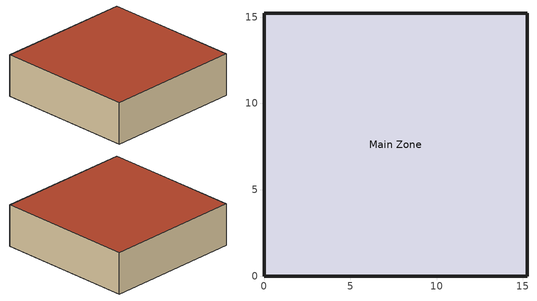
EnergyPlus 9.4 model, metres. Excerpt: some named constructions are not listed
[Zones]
Main Zone
 floor adiabatic (FLOOR): 15.24,0 0,0 0,15.24 15.24,15.24 z0
 wall outside (R13WALL): 0,0 15.24,0 15.24,15.24 0,15.24 0,0 z0:4.57
 roof outside (ROOF31): 0,15.24 0,0 15.24,0 15.24,15.24 z4.57
[Table:IndependentVariable]
Mode0_Ma; Mode0_OAF; Mode1_OAF; Mode2_OAF; Mode3_OAF; Mode4_OAF; Mode5_OAF: Linear, Cubic, 1, 0, Dimensionless, -100, 0, 100
Mode0_Toa; Mode0_Tra; Mode1_Tra; Mode2_Tra; Mode3_Tra; Mode4_Tra; Mode5_Tra: Linear, Cubic, 100, -20, Dimensionless, -100, 0, 100
Mode0_Woa; Mode0_Wra; Mode1_Wra; Mode2_Wra; Mode3_Wra; Mode4_Wra; Mode5_Wra: Linear, Cubic, 0.03, 0, Dimensionless, -100, 0, 100
Mode1_Ma: Linear, Cubic, 1, 0, Dimensionless, 2.158, 2.534, 2.91
Mode1_Toa: Linear, Cubic, 100, -20, Dimensionless, 18.33, 25.275, 32.22
Mode1_Woa: Linear, Cubic, 0.03, 0, Dimensionless, 0.0052, 0.00597, 0.00885, 0.00919, 0.0125
Mode2_Ma: Linear, Cubic, 1, 0, Dimensionless, 2.2415, 2.47525, 2.709
Mode2_Toa: Linear, Cubic, 100, -20, Dimensionless, 23.333, 26.9445, 30.556
Mode2_Woa: Linear, Cubic, 0.03, 0, Dimensionless, 0.00787, 0.00818, 0.00893, 0.00922, 0.01057
Mode3_Ma: Linear, Cubic, 1, 0, Dimensionless, 2.1457, 2.41788, 2.69005
Mode3_Toa: Linear, Cubic, 100, -20, Dimensionless, 26.1, 30.5, 34.9
Mode3_Woa: Linear, Cubic, 0.03, 0, Dimensionless, 0.00619, 0.00921, 0.01038, 0.01222
Mode4_Ma: Linear, Cubic, 1, 0, Dimensionless, 2.124, 2.5059, 2.8878
Mode4_Toa: Linear, Cubic, 100, -20, Dimensionless, 14.088, 18.879, 23.67
Mode4_Woa: Linear, Cubic, 0.03, 0, Dimensionless, 0.00482, 0.00516, 0.00857, 0.00901, 0.01229, 0.01232
Mode5_Ma: Linear, Cubic, 1, 0, Dimensionless, 2.19992, 2.60876, 3.0176
Mode5_Toa: Linear, Cubic, 100, -20, Dimensionless, 12.1111, 17.33055, 22.55
Mode5_Woa: Linear, Cubic, 0.03, 0, Dimensionless, 0.00757, 0.00835, 0.00851, 0.00978, 0.01176, 0.012
[Table:IndependentVariableList]
Mode0_IndependentVariableList: Mode0_Toa, Mode0_Woa, Mode0_Tra, Mode0_Wra, Mode0_Ma, Mode0_OAF
Mode1_IndependentVariableList: Mode1_Toa, Mode1_Woa, Mode1_Tra, Mode1_Wra, Mode1_Ma, Mode1_OAF
Mode2_IndependentVariableList: Mode2_Toa, Mode2_Woa, Mode2_Tra, Mode2_Wra, Mode2_Ma, Mode2_OAF
Mode3_IndependentVariableList: Mode3_Toa, Mode3_Woa, Mode3_Tra, Mode3_Wra, Mode3_Ma, Mode3_OAF
Mode4_IndependentVariableList: Mode4_Toa, Mode4_Woa, Mode4_Tra, Mode4_Wra, Mode4_Ma, Mode4_OAF
Mode5_IndependentVariableList: Mode5_Toa, Mode5_Woa, Mode5_Tra, Mode5_Wra, Mode5_Ma, Mode5_OAF
[Table:Lookup]
Mode1_Power_lookup: Mode1_IndependentVariableList, 9999, -9999, 3.0176, DivisorOnly, Dimensionless, 4690.2, 4690.2, 4690.2, 4664.95, 4664.95, 4664.95, 4639.7, 4639.7, 4639.7, 4690.2, 4690.2, 4690.2, 4664.95, 4664.95, 4664.95, 4639.7, 4639.7, 4639.7, 4690.2, 4690.2, 4690.2, 4664.95, 4664.95, 4664.95, 4639.7, 4639.7, 4639.7, 4690.2, 4690.2, 4690.2, 4664.95, 4664.95, 4664.95, 4639.7, 4639.7, 4639.7, 4690.2, 4690.2, 4690.2, 4664.95, 4664.95, 4664.95, 4639.7, 4639.7, 4639.7, 4690.2, 4690.2, 4690.2, 4664.95, 4664.95, 4664.95, 4639.7, 4639.7, 4639.7, 4690.2, 4690.2, 4690.2, 4664.95, 4664.95, 4664.95, 4639.7, 4639.7, 4639.7, 4690.2, 4690.2, 4690.2, 4664.95, 4664.95, 4664.95, 4639.7, 4639.7, 4639.7, 4690.2, 4690.2, 4690.2, 4664.95, 4664.95, 4664.95, 4639.7, 4639.7, 4639.7, 4692.86, 4692.86, 4692.86, 4667.61, 4667.61, 4667.61, 4642.36, 4642.36, 4642.36, 4692.86, 4692.86, 4692.86, 4667.61, 4667.61, 4667.61, 4642.36, 4642.36, 4642.36, 4692.86, 4692.86, 4692.86, 4667.61, 4667.61, 4667.61, 4642.36, 4642.36, 4642.36, 4692.86, 4692.86, 4692.86, 4667.61, 4667.61, 4667.61, 4642.36, 4642.36, 4642.36, 4692.86, 4692.86, 4692.86, 4667.61, 4667.61, 4667.61, 4642.36, 4642.36, 4642.36, 4692.86, 4692.86, 4692.86, 4667.61, 4667.61, 4667.61, 4642.36, 4642.36, 4642.36, 4692.86, 4692.86, 4692.86, 4667.61, 4667.61, 4667.61, 4642.36, 4642.36, 4642.36, 4692.86, 4692.86, 4692.86, 4667.61, 4667.61, 4667.61, 4642.36, 4642.36, 4642.36, 4692.86, 4692.86, 4692.86, 4667.61, 4667.61, 4667.61, 4642.36, 4642.36, 4642.36, 4702.79, 4702.79, 4702.79, 4677.53, 4677.53, 4677.53, 4652.28, 4652.28, 4652.28, 4702.79, 4702.79, 4702.79, 4677.53, 4677.53, 4677.53, 4652.28, 4652.28, 4652.28, 4702.79, 4702.79, 4702.79, 4677.53, 4677.53, 4677.53, 4652.28, 4652.28, 4652.28, 4702.79, 4702.79, 4702.79, 4677.53, 4677.53, 4677.53, 4652.28, 4652.28, 4652.28, 4702.79, 4702.79, 4702.79, 4677.53, 4677.53, 4677.53, 4652.28, 4652.28, 4652.28, 4702.79, 4702.79, 4702.79, 4677.53, 4677.53, 4677.53, 4652.28, 4652.28, 4652.28, 4702.79, 4702.79, 4702.79, 4677.53, 4677.53, 4677.53, 4652.28, 4652.28, 4652.28, 4702.79, 4702.79, 4702.79, 4677.53, 4677.53, 4677.53, 4652.28, 4652.28, 4652.28, 4702.79, 4702.79, 4702.79, 4677.53, 4677.53, 4677.53, 4652.28, 4652.28, 4652.28, 4703.96, 4703.96, 4703.96, 4678.7, 4678.7, 4678.7, 4653.46, 4653.46, 4653.46, 4703.96, 4703.96, 4703.96, 4678.7, 4678.7, 4678.7, 4653.46, 4653.46, 4653.46, 4703.96, 4703.96, 4703.96, 4678.7, 4678.7, 4678.7, 4653.46, 4653.46, 4653.46, 4703.96, 4703.96, 4703.96, 4678.7, 4678.7, 4678.7, 4653.46, 4653.46, 4653.46, 4703.96, 4703.96, 4703.96, 4678.7, 4678.7, 4678.7, 4653.46, 4653.46, 4653.46, 4703.96, 4703.96, 4703.96, 4678.7, 4678.7, 4678.7, 4653.46, 4653.46, 4653.46, 4703.96, 4703.96, 4703.96, 4678.7, 4678.7, 4678.7, 4653.46, 4653.46, 4653.46, 4703.96, 4703.96, 4703.96, 4678.7, 4678.7, 4678.7, 4653.46, 4653.46, 4653.46, 4703.96, 4703.96, 4703.96, 4678.7, 4678.7, 4678.7, 4653.46, 4653.46, 4653.46, 4715.37, 4715.37, 4715.37, 4690.12, 4690.12, 4690.12, 4664.87, 4664.87, 4664.87, 4715.37, 4715.37, 4715.37, 4690.12, 4690.12, 4690.12, 4664.87, 4664.87, 4664.87, 4715.37, 4715.37, 4715.37, 4690.12, 4690.12, 4690.12, 4664.87, 4664.87, 4664.87, 4715.37, 4715.37, 4715.37, 4690.12, 4690.12, 4690.12, 4664.87, 4664.87, 4664.87, 4715.37, 4715.37, 4715.37, 4690.12, 4690.12, 4690.12, 4664.87, 4664.87, 4664.87, 4715.37, 4715.37, 4715.37, 4690.12, 4690.12, 4690.12, 4664.87, 4664.87, 4664.87, 4715.37, 4715.37, 4715.37, 4690.12, 4690.12, 4690.12, 4664.87, 4664.87, 4664.87, 4715.37, 4715.37, 4715.37, 4690.12, 4690.12, 4690.12, 4664.87, 4664.87, 4664.87, 4715.37, 4715.37, 4715.37, 4690.12, 4690.12, 4690.12, 4664.87, 4664.87, 4664.87, 4607.88, 4607.88, 4607.88, 4582.63, 4582.63, 4582.63, 4557.38, 4557.38, 4557.38, 4607.88, 4607.88, 4607.88, 4582.63, 4582.63, 4582.63, 4557.38, 4557.38, 4557.38, 4607.88, 4607.88, 4607.88, 4582.63, 4582.63, 4582.63, 4557.38, 4557.38, 4557.38, 4607.88, 4607.88, 4607.88, 4582.63, 4582.63, 4582.63, 4557.38, 4557.38, 4557.38, 4607.88, 4607.88, 4607.88, 4582.63, 4582.63, 4582.63, 4557.38, 4557.38, 4557.38, 4607.88, 4607.88, 4607.88, 4582.63, 4582.63, 4582.63, 4557.38, 4557.38, 4557.38, 4607.88, 4607.88, 4607.88, 4582.63, 4582.63, 4582.63, 4557.38, 4557.38, 4557.38, 4607.88, 4607.88, 4607.88, 4582.63, 4582.63, 4582.63, 4557.38, 4557.38, 4557.38, 4607.88, 4607.88, 4607.88, 4582.63, 4582.63, 4582.63, 4557.38, 4557.38, 4557.38, 4610.54, 4610.54, 4610.54, 4585.29, 4585.29, 4585.29, 4560.03, 4560.03, 4560.03, 4610.54, 4610.54, 4610.54, 4585.29, 4585.29, 4585.29, 4560.03, 4560.03, 4560.03, 4610.54, 4610.54, 4610.54, 4585.29, 4585.29, 4585.29, 4560.03, 4560.03, 4560.03, 4610.54, 4610.54, 4610.54, 4585.29, 4585.29, 4585.29, 4560.03, 4560.03, 4560.03, 4610.54, 4610.54, 4610.54, 4585.29, 4585.29, 4585.29, 4560.03, 4560.03, 4560.03, 4610.54, 4610.54, 4610.54, 4585.29, 4585.29, 4585.29, 4560.03, 4560.03, 4560.03, 4610.54, 4610.54, 4610.54, 4585.29, 4585.29, 4585.29, 4560.03, 4560.03, 4560.03, 4610.54, 4610.54, 4610.54, 4585.29, 4585.29, 4585.29, 4560.03, 4560.03, 4560.03, 4610.54, 4610.54, 4610.54, 4585.29, 4585.29, 4585.29, 4560.03, 4560.03, 4560.03, 4620.46, 4620.46, 4620.46, 4595.21, 4595.21, 4595.21, 4569.96, 4569.96, 4569.96, 4620.46, 4620.46, 4620.46, 4595.21, 4595.21, 4595.21, 4569.96, 4569.96, 4569.96, 4620.46, 4620.46, 4620.46, 4595.21, 4595.21, 4595.21, 4569.96, 4569.96, 4569.96, 4620.46, 4620.46, 4620.46, 4595.21, 4595.21, 4595.21, 4569.96, 4569.96, 4569.96, 4620.46, 4620.46, 4620.46, 4595.21, 4595.21, 4595.21, 4569.96, 4569.96, 4569.96, 4620.46, 4620.46, 4620.46, 4595.21, 4595.21, 4595.21, 4569.96, 4569.96, 4569.96, 4620.46, 4620.46, 4620.46, 4595.21, 4595.21, 4595.21, 4569.96, 4569.96, 4569.96, 4620.46, 4620.46, 4620.46, 4595.21, 4595.21, 4595.21, 4569.96, 4569.96, 4569.96, 4620.46, 4620.46, 4620.46, 4595.21, 4595.21, 4595.21, 4569.96, 4569.96, 4569.96, 4621.63, 4621.63, 4621.63, 4596.38, 4596.38, 4596.38, 4571.13, 4571.13, 4571.13, 4621.63, 4621.63, 4621.63, 4596.38, 4596.38, 4596.38, 4571.13, 4571.13, 4571.13, 4621.63, 4621.63, 4621.63, 4596.38, 4596.38, 4596.38, 4571.13, 4571.13, 4571.13, 4621.63, 4621.63, 4621.63, 4596.38, 4596.38, 4596.38, 4571.13, 4571.13, 4571.13, 4621.63, 4621.63, 4621.63, 4596.38, 4596.38, 4596.38, 4571.13, 4571.13, 4571.13, 4621.63, 4621.63, 4621.63, 4596.38, 4596.38, 4596.38, 4571.13, 4571.13, 4571.13, 4621.63, 4621.63, 4621.63, 4596.38, 4596.38, 4596.38, 4571.13, 4571.13, 4571.13, 4621.63, 4621.63, 4621.63, 4596.38, 4596.38, 4596.38, 4571.13, 4571.13, 4571.13, 4621.63, 4621.63, 4621.63, 4596.38, 4596.38, 4596.38, 4571.13, 4571.13, 4571.13, 4633.04, 4633.04, 4633.04, 4607.79, 4607.79, 4607.79, 4582.54, 4582.54, 4582.54, 4633.04, 4633.04, 4633.04, 4607.79, 4607.79, 4607.79, 4582.54, 4582.54, 4582.54, 4633.04, 4633.04, 4633.04, 4607.79, 4607.79, 4607.79, 4582.54, 4582.54, 4582.54, 4633.04, 4633.04, 4633.04, 4607.79, 4607.79, 4607.79, 4582.54, 4582.54, 4582.54, 4633.04, 4633.04, 4633.04, 4607.79, 4607.79, 4607.79, 4582.54, 4582.54, 4582.54, 4633.04, 4633.04, 4633.04, 4607.79, 4607.79, 4607.79, 4582.54, 4582.54, 4582.54, 4633.04, 4633.04, 4633.04, 4607.79, 4607.79, 4607.79, 4582.54, 4582.54, 4582.54, 4633.04, 4633.04, 4633.04, 4607.79, 4607.79, 4607.79, 4582.54, 4582.54, 4582.54, 4633.04, 4633.04, 4633.04, 4607.79, 4607.79, 4607.79, 4582.54, 4582.54, 4582.54, 4525.56, 4525.56, 4525.56, 4500.31, 4500.31, 4500.31, 4475.06, 4475.06, 4475.06, 4525.56, 4525.56, 4525.56, 4500.31, 4500.31, 4500.31, 4475.06, 4475.06, 4475.06, 4525.56, 4525.56, 4525.56, 4500.31, 4500.31, 4500.31, 4475.06, 4475.06, 4475.06, 4525.56, 4525.56, 4525.56, 4500.31, 4500.31, 4500.31, 4475.06, 4475.06, 4475.06, 4525.56, 4525.56, 4525.56, 4500.31, 4500.31, 4500.31, 4475.06, 4475.06, 4475.06, 4525.56, 4525.56, 4525.56, 4500.31, 4500.31, 4500.31, 4475.06, 4475.06, 4475.06, 4525.56, 4525.56, 4525.56, 4500.31, 4500.31, 4500.31, 4475.06, 4475.06, 4475.06, 4525.56, 4525.56, 4525.56, 4500.31, 4500.31, 4500.31, 4475.06, 4475.06, 4475.06, 4525.56, 4525.56, 4525.56, 4500.31, 4500.31, 4500.31, 4475.06, 4475.06, 4475.06, 4528.22, 4528.22, 4528.22, 4502.97, 4502.97, 4502.97, 4477.72, 4477.72, 4477.72, 4528.22, 4528.22, 4528.22, 4502.97, 4502.97, 4502.97, 4477.72, 4477.72, 4477.72, 4528.22, 4528.22, 4528.22, 4502.97, 4502.97, 4502.97, 4477.72, 4477.72, 4477.72, 4528.22, 4528.22, 4528.22, 4502.97, 4502.97, 4502.97, 4477.72, 4477.72, 4477.72, 4528.22, 4528.22, 4528.22, 4502.97, 4502.97, 4502.97, 4477.72, 4477.72, 4477.72, 4528.22, 4528.22, 4528.22, 4502.97, 4502.97, 4502.97, 4477.72, 4477.72, 4477.72, 4528.22, 4528.22, 4528.22, 4502.97, 4502.97, 4502.97, 4477.72, 4477.72, 4477.72, 4528.22, 4528.22, 4528.22, 4502.97, 4502.97, 4502.97, 4477.72, 4477.72, 4477.72, 4528.22, 4528.22, 4528.22, 4502.97, 4502.97, 4502.97, 4477.72, 4477.72, 4477.72, 4538.14, 4538.14, 4538.14, 4512.89, 4512.89, 4512.89, 4487.64, 4487.64, 4487.64, 4538.14, 4538.14, 4538.14, 4512.89, 4512.89, 4512.89, 4487.64, 4487.64, 4487.64, 4538.14, 4538.14, 4538.14, 4512.89, 4512.89, 4512.89, 4487.64, 4487.64, 4487.64, 4538.14, 4538.14, 4538.14, 4512.89, 4512.89, 4512.89, 4487.64, 4487.64, 4487.64, 4538.14, 4538.14, 4538.14, 4512.89, 4512.89, 4512.89, 4487.64, 4487.64, 4487.64, 4538.14, 4538.14, 4538.14, 4512.89, 4512.89, 4512.89, 4487.64, 4487.64, 4487.64, 4538.14, 4538.14, 4538.14, 4512.89, 4512.89, 4512.89, 4487.64, 4487.64, 4487.64, 4538.14, 4538.14, 4538.14, 4512.89, 4512.89, 4512.89, 4487.64, 4487.64, 4487.64, 4538.14, 4538.14, 4538.14, 4512.89, 4512.89, 4512.89, 4487.64, 4487.64, 4487.64, 4539.31, 4539.31, 4539.31, 4514.06, 4514.06, 4514.06, 4488.81, 4488.81, 4488.81, 4539.31, 4539.31, 4539.31, 4514.06, 4514.06, 4514.06, 4488.81, 4488.81, 4488.81, 4539.31, 4539.31, 4539.31, 4514.06, 4514.06, 4514.06, 4488.81, 4488.81, 4488.81, 4539.31, 4539.31, 4539.31, 4514.06, 4514.06, 4514.06, 4488.81, 4488.81, 4488.81, 4539.31, 4539.31, 4539.31, 4514.06, 4514.06, 4514.06, 4488.81, 4488.81, 4488.81, 4539.31, 4539.31, 4539.31, 4514.06, 4514.06, 4514.06, 4488.81, 4488.81, 4488.81, 4539.31, 4539.31, 4539.31, 4514.06, 4514.06, 4514.06, 4488.81, 4488.81, 4488.81, 4539.31, 4539.31, 4539.31, 4514.06, 4514.06, 4514.06, 4488.81, 4488.81, 4488.81, 4539.31, 4539.31, 4539.31, 4514.06, 4514.06, 4514.06, 4488.81, 4488.81, 4488.81, 4550.72, 4550.72, 4550.72, 4525.47, 4525.47, 4525.47, 4500.22, 4500.22, 4500.22, 4550.72, 4550.72, 4550.72, 4525.47, 4525.47, 4525.47, 4500.22, 4500.22, 4500.22, 4550.72, 4550.72, 4550.72, 4525.47, 4525.47, 4525.47, 4500.22, 4500.22, 4500.22, 4550.72, 4550.72, 4550.72, 4525.47, 4525.47, 4525.47, 4500.22, 4500.22, 4500.22, 4550.72, 4550.72, 4550.72, 4525.47, 4525.47, 4525.47, 4500.22, 4500.22, 4500.22, 4550.72, 4550.72, 4550.72, 4525.47, 4525.47, 4525.47, 4500.22, 4500.22, 4500.22, 4550.72, 4550.72, 4550.72, 4525.47, 4525.47, 4525.47, 4500.22, 4500.22, 4500.22, 4550.72, 4550.72, 4550.72, 4525.47, 4525.47, 4525.47, 4500.22, 4500.22, 4500.22, 4550.72, 4550.72, 4550.72, 4525.47, 4525.47, 4525.47, 4500.22, 4500.22, 4500.22
Mode1_TSA_lookup: Mode1_IndependentVariableList, 9999, -9999, DivisorOnly, Dimensionless, 15.88148, 15.88148, 15.88148, 15.71243, 15.71243, 15.71243, 15.54338, 15.54338, 15.54338, 15.88148, 15.88148, 15.88148, 15.71243, 15.71243, 15.71243, 15.54338, 15.54338, 15.54338, 15.88148, 15.88148, 15.88148, 15.71243, 15.71243, 15.71243, 15.54338, 15.54338, 15.54338, 15.88148, 15.88148, 15.88148, 15.71243, 15.71243, 15.71243, 15.54338, 15.54338, 15.54338, 15.88148, 15.88148, 15.88148, 15.71243, 15.71243, 15.71243, 15.54338, 15.54338, 15.54338, 15.88148, 15.88148, 15.88148, 15.71243, 15.71243, 15.71243, 15.54338, 15.54338, 15.54338, 15.88148, 15.88148, 15.88148, 15.71243, 15.71243, 15.71243, 15.54338, 15.54338, 15.54338, 15.88148, 15.88148, 15.88148, 15.71243, 15.71243, 15.71243, 15.54338, 15.54338, 15.54338, 15.88148, 15.88148, 15.88148, 15.71243, 15.71243, 15.71243, 15.54338, 15.54338, 15.54338, 16.17561, 16.17561, 16.17561, 16.00656, 16.00656, 16.00656, 15.83751, 15.83751, 15.83751, 16.17561, 16.17561, 16.17561, 16.00656, 16.00656, 16.00656, 15.83751, 15.83751, 15.83751, 16.17561, 16.17561, 16.17561, 16.00656, 16.00656, 16.00656, 15.83751, 15.83751, 15.83751, 16.17561, 16.17561, 16.17561, 16.00656, 16.00656, 16.00656, 15.83751, 15.83751, 15.83751, 16.17561, 16.17561, 16.17561, 16.00656, 16.00656, 16.00656, 15.83751, 15.83751, 15.83751, 16.17561, 16.17561, 16.17561, 16.00656, 16.00656, 16.00656, 15.83751, 15.83751, 15.83751, 16.17561, 16.17561, 16.17561, 16.00656, 16.00656, 16.00656, 15.83751, 15.83751, 15.83751, 16.17561, 16.17561, 16.17561, 16.00656, 16.00656, 16.00656, 15.83751, 15.83751, 15.83751, 16.17561, 16.17561, 16.17561, 16.00656, 16.00656, 16.00656, 15.83751, 15.83751, 15.83751, 17.27622, 17.27622, 17.27622, 17.10717, 17.10717, 17.10717, 16.93812, 16.93812, 16.93812, 17.27622, 17.27622, 17.27622, 17.10717, 17.10717, 17.10717, 16.93812, 16.93812, 16.93812, 17.27622, 17.27622, 17.27622, 17.10717, 17.10717, 17.10717, 16.93812, 16.93812, 16.93812, 17.27622, 17.27622, 17.27622, 17.10717, 17.10717, 17.10717, 16.93812, 16.93812, 16.93812, 17.27622, 17.27622, 17.27622, 17.10717, 17.10717, 17.10717, 16.93812, 16.93812, 16.93812, 17.27622, 17.27622, 17.27622, 17.10717, 17.10717, 17.10717, 16.93812, 16.93812, 16.93812, 17.27622, 17.27622, 17.27622, 17.10717, 17.10717, 17.10717, 16.93812, 16.93812, 16.93812, 17.27622, 17.27622, 17.27622, 17.10717, 17.10717, 17.10717, 16.93812, 16.93812, 16.93812, 17.27622, 17.27622, 17.27622, 17.10717, 17.10717, 17.10717, 16.93812, 16.93812, 16.93812, 17.40604, 17.40604, 17.40604, 17.23699, 17.23699, 17.23699, 17.06794, 17.06794, 17.06794, 17.40604, 17.40604, 17.40604, 17.23699, 17.23699, 17.23699, 17.06794, 17.06794, 17.06794, 17.40604, 17.40604, 17.40604, 17.23699, 17.23699, 17.23699, 17.06794, 17.06794, 17.06794, 17.40604, 17.40604, 17.40604, 17.23699, 17.23699, 17.23699, 17.06794, 17.06794, 17.06794, 17.40604, 17.40604, 17.40604, 17.23699, 17.23699, 17.23699, 17.06794, 17.06794, 17.06794, 17.40604, 17.40604, 17.40604, 17.23699, 17.23699, 17.23699, 17.06794, 17.06794, 17.06794, 17.40604, 17.40604, 17.40604, 17.23699, 17.23699, 17.23699, 17.06794, 17.06794, 17.06794, 17.40604, 17.40604, 17.40604, 17.23699, 17.23699, 17.23699, 17.06794, 17.06794, 17.06794, 17.40604, 17.40604, 17.40604, 17.23699, 17.23699, 17.23699, 17.06794, 17.06794, 17.06794, 18.67096, 18.67096, 18.67096, 18.50192, 18.50192, 18.50192, 18.33287, 18.33287, 18.33287, 18.67096, 18.67096, 18.67096, 18.50192, 18.50192, 18.50192, 18.33287, 18.33287, 18.33287, 18.67096, 18.67096, 18.67096, 18.50192, 18.50192, 18.50192, 18.33287, 18.33287, 18.33287, 18.67096, 18.67096, 18.67096, 18.50192, 18.50192, 18.50192, 18.33287, 18.33287, 18.33287, 18.67096, 18.67096, 18.67096, 18.50192, 18.50192, 18.50192, 18.33287, 18.33287, 18.33287, 18.67096, 18.67096, 18.67096, 18.50192, 18.50192, 18.50192, 18.33287, 18.33287, 18.33287, 18.67096, 18.67096, 18.67096, 18.50192, 18.50192, 18.50192, 18.33287, 18.33287, 18.33287, 18.67096, 18.67096, 18.67096, 18.50192, 18.50192, 18.50192, 18.33287, 18.33287, 18.33287, 18.67096, 18.67096, 18.67096, 18.50192, 18.50192, 18.50192, 18.33287, 18.33287, 18.33287, 19.48147, 19.48147, 19.48147, 19.31242, 19.31242, 19.31242, 19.14338, 19.14338, 19.14338, 19.48147, 19.48147, 19.48147, 19.31242, 19.31242, 19.31242, 19.14338, 19.14338, 19.14338, 19.48147, 19.48147, 19.48147, 19.31242, 19.31242, 19.31242, 19.14338, 19.14338, 19.14338, 19.48147, 19.48147, 19.48147, 19.31242, 19.31242, 19.31242, 19.14338, 19.14338, 19.14338, 19.48147, 19.48147, 19.48147, 19.31242, 19.31242, 19.31242, 19.14338, 19.14338, 19.14338, 19.48147, 19.48147, 19.48147, 19.31242, 19.31242, 19.31242, 19.14338, 19.14338, 19.14338, 19.48147, 19.48147, 19.48147, 19.31242, 19.31242, 19.31242, 19.14338, 19.14338, 19.14338, 19.48147, 19.48147, 19.48147, 19.31242, 19.31242, 19.31242, 19.14338, 19.14338, 19.14338, 19.48147, 19.48147, 19.48147, 19.31242, 19.31242, 19.31242, 19.14338, 19.14338, 19.14338, 19.77588, 19.77588, 19.77588, 19.60684, 19.60684, 19.60684, 19.43779, 19.43779, 19.43779, 19.77588, 19.77588, 19.77588, 19.60684, 19.60684, 19.60684, 19.43779, 19.43779, 19.43779, 19.77588, 19.77588, 19.77588, 19.60684, 19.60684, 19.60684, 19.43779, 19.43779, 19.43779, 19.77588, 19.77588, 19.77588, 19.60684, 19.60684, 19.60684, 19.43779, 19.43779, 19.43779, 19.77588, 19.77588, 19.77588, 19.60684, 19.60684, 19.60684, 19.43779, 19.43779, 19.43779, 19.77588, 19.77588, 19.77588, 19.60684, 19.60684, 19.60684, 19.43779, 19.43779, 19.43779, 19.77588, 19.77588, 19.77588, 19.60684, 19.60684, 19.60684, 19.43779, 19.43779, 19.43779, 19.77588, 19.77588, 19.77588, 19.60684, 19.60684, 19.60684, 19.43779, 19.43779, 19.43779, 19.77588, 19.77588, 19.77588, 19.60684, 19.60684, 19.60684, 19.43779, 19.43779, 19.43779, 20.87621, 20.87621, 20.87621, 20.70716, 20.70716, 20.70716, 20.53812, 20.53812, 20.53812, 20.87621, 20.87621, 20.87621, 20.70716, 20.70716, 20.70716, 20.53812, 20.53812, 20.53812, 20.87621, 20.87621, 20.87621, 20.70716, 20.70716, 20.70716, 20.53812, 20.53812, 20.53812, 20.87621, 20.87621, 20.87621, 20.70716, 20.70716, 20.70716, 20.53812, 20.53812, 20.53812, 20.87621, 20.87621, 20.87621, 20.70716, 20.70716, 20.70716, 20.53812, 20.53812, 20.53812, 20.87621, 20.87621, 20.87621, 20.70716, 20.70716, 20.70716, 20.53812, 20.53812, 20.53812, 20.87621, 20.87621, 20.87621, 20.70716, 20.70716, 20.70716, 20.53812, 20.53812, 20.53812, 20.87621, 20.87621, 20.87621, 20.70716, 20.70716, 20.70716, 20.53812, 20.53812, 20.53812, 20.87621, 20.87621, 20.87621, 20.70716, 20.70716, 20.70716, 20.53812, 20.53812, 20.53812, 21.0062, 21.0062, 21.0062, 20.83716, 20.83716, 20.83716, 20.66811, 20.66811, 20.66811, 21.0062, 21.0062, 21.0062, 20.83716, 20.83716, 20.83716, 20.66811, 20.66811, 20.66811, 21.0062, 21.0062, 21.0062, 20.83716, 20.83716, 20.83716, 20.66811, 20.66811, 20.66811, 21.0062, 21.0062, 21.0062, 20.83716, 20.83716, 20.83716, 20.66811, 20.66811, 20.66811, 21.0062, 21.0062, 21.0062, 20.83716, 20.83716, 20.83716, 20.66811, 20.66811, 20.66811, 21.0062, 21.0062, 21.0062, 20.83716, 20.83716, 20.83716, 20.66811, 20.66811, 20.66811, 21.0062, 21.0062, 21.0062, 20.83716, 20.83716, 20.83716, 20.66811, 20.66811, 20.66811, 21.0062, 21.0062, 21.0062, 20.83716, 20.83716, 20.83716, 20.66811, 20.66811, 20.66811, 21.0062, 21.0062, 21.0062, 20.83716, 20.83716, 20.83716, 20.66811, 20.66811, 20.66811, 22.27095, 22.27095, 22.27095, 22.10191, 22.10191, 22.10191, 21.93286, 21.93286, 21.93286, 22.27095, 22.27095, 22.27095, 22.10191, 22.10191, 22.10191, 21.93286, 21.93286, 21.93286, 22.27095, 22.27095, 22.27095, 22.10191, 22.10191, 22.10191, 21.93286, 21.93286, 21.93286, 22.27095, 22.27095, 22.27095, 22.10191, 22.10191, 22.10191, 21.93286, 21.93286, 21.93286, 22.27095, 22.27095, 22.27095, 22.10191, 22.10191, 22.10191, 21.93286, 21.93286, 21.93286, 22.27095, 22.27095, 22.27095, 22.10191, 22.10191, 22.10191, 21.93286, 21.93286, 21.93286, 22.27095, 22.27095, 22.27095, 22.10191, 22.10191, 22.10191, 21.93286, 21.93286, 21.93286, 22.27095, 22.27095, 22.27095, 22.10191, 22.10191, 22.10191, 21.93286, 21.93286, 21.93286, 22.27095, 22.27095, 22.27095, 22.10191, 22.10191, 22.10191, 21.93286, 21.93286, 21.93286, 23.08199, 23.08199, 23.08199, 22.91294, 22.91294, 22.91294, 22.7439, 22.7439, 22.7439, 23.08199, 23.08199, 23.08199, 22.91294, 22.91294, 22.91294, 22.7439, 22.7439, 22.7439, 23.08199, 23.08199, 23.08199, 22.91294, 22.91294, 22.91294, 22.7439, 22.7439, 22.7439, 23.08199, 23.08199, 23.08199, 22.91294, 22.91294, 22.91294, 22.7439, 22.7439, 22.7439, 23.08199, 23.08199, 23.08199, 22.91294, 22.91294, 22.91294, 22.7439, 22.7439, 22.7439, 23.08199, 23.08199, 23.08199, 22.91294, 22.91294, 22.91294, 22.7439, 22.7439, 22.7439, 23.08199, 23.08199, 23.08199, 22.91294, 22.91294, 22.91294, 22.7439, 22.7439, 22.7439, 23.08199, 23.08199, 23.08199, 22.91294, 22.91294, 22.91294, 22.7439, 22.7439, 22.7439, 23.08199, 23.08199, 23.08199, 22.91294, 22.91294, 22.91294, 22.7439, 22.7439, 22.7439, 23.37642, 23.37642, 23.37642, 23.20737, 23.20737, 23.20737, 23.03833, 23.03833, 23.03833, 23.37642, 23.37642, 23.37642, 23.20737, 23.20737, 23.20737, 23.03833, 23.03833, 23.03833, 23.37642, 23.37642, 23.37642, 23.20737, 23.20737, 23.20737, 23.03833, 23.03833, 23.03833, 23.37642, 23.37642, 23.37642, 23.20737, 23.20737, 23.20737, 23.03833, 23.03833, 23.03833, 23.37642, 23.37642, 23.37642, 23.20737, 23.20737, 23.20737, 23.03833, 23.03833, 23.03833, 23.37642, 23.37642, 23.37642, 23.20737, 23.20737, 23.20737, 23.03833, 23.03833, 23.03833, 23.37642, 23.37642, 23.37642, 23.20737, 23.20737, 23.20737, 23.03833, 23.03833, 23.03833, 23.37642, 23.37642, 23.37642, 23.20737, 23.20737, 23.20737, 23.03833, 23.03833, 23.03833, 23.37642, 23.37642, 23.37642, 23.20737, 23.20737, 23.20737, 23.03833, 23.03833, 23.03833, 24.47621, 24.47621, 24.47621, 24.30716, 24.30716, 24.30716, 24.13811, 24.13811, 24.13811, 24.47621, 24.47621, 24.47621, 24.30716, 24.30716, 24.30716, 24.13811, 24.13811, 24.13811, 24.47621, 24.47621, 24.47621, 24.30716, 24.30716, 24.30716, 24.13811, 24.13811, 24.13811, 24.47621, 24.47621, 24.47621, 24.30716, 24.30716, 24.30716, 24.13811, 24.13811, 24.13811, 24.47621, 24.47621, 24.47621, 24.30716, 24.30716, 24.30716, 24.13811, 24.13811, 24.13811, 24.47621, 24.47621, 24.47621, 24.30716, 24.30716, 24.30716, 24.13811, 24.13811, 24.13811, 24.47621, 24.47621, 24.47621, 24.30716, 24.30716, 24.30716, 24.13811, 24.13811, 24.13811, 24.47621, 24.47621, 24.47621, 24.30716, 24.30716, 24.30716, 24.13811, 24.13811, 24.13811, 24.47621, 24.47621, 24.47621, 24.30716, 24.30716, 24.30716, 24.13811, 24.13811, 24.13811, 24.60632, 24.60632, 24.60632, 24.43727, 24.43727, 24.43727, 24.26823, 24.26823, 24.26823, 24.60632, 24.60632, 24.60632, 24.43727, 24.43727, 24.43727, 24.26823, 24.26823, 24.26823, 24.60632, 24.60632, 24.60632, 24.43727, 24.43727, 24.43727, 24.26823, 24.26823, 24.26823, 24.60632, 24.60632, 24.60632, 24.43727, 24.43727, 24.43727, 24.26823, 24.26823, 24.26823, 24.60632, 24.60632, 24.60632, 24.43727, 24.43727, 24.43727, 24.26823, 24.26823, 24.26823, 24.60632, 24.60632, 24.60632, 24.43727, 24.43727, 24.43727, 24.26823, 24.26823, 24.26823, 24.60632, 24.60632, 24.60632, 24.43727, 24.43727, 24.43727, 24.26823, 24.26823, 24.26823, 24.60632, 24.60632, 24.60632, 24.43727, 24.43727, 24.43727, 24.26823, 24.26823, 24.26823, 24.60632, 24.60632, 24.60632, 24.43727, 24.43727, 24.43727, 24.26823, 24.26823, 24.26823, 25.87095, 25.87095, 25.87095, 25.7019, 25.7019, 25.7019, 25.53285, 25.53285, 25.53285, 25.87095, 25.87095, 25.87095, 25.7019, 25.7019, 25.7019, 25.53285, 25.53285, 25.53285, 25.87095, 25.87095, 25.87095, 25.7019, 25.7019, 25.7019, 25.53285, 25.53285, 25.53285, 25.87095, 25.87095, 25.87095, 25.7019, 25.7019, 25.7019, 25.53285, 25.53285, 25.53285, 25.87095, 25.87095, 25.87095, 25.7019, 25.7019, 25.7019, 25.53285, 25.53285, 25.53285, 25.87095, 25.87095, 25.87095, 25.7019, 25.7019, 25.7019, 25.53285, 25.53285, 25.53285, 25.87095, 25.87095, 25.87095, 25.7019, 25.7019, 25.7019, 25.53285, 25.53285, 25.53285, 25.87095, 25.87095, 25.87095, 25.7019, 25.7019, 25.7019, 25.53285, 25.53285, 25.53285, 25.87095, 25.87095, 25.87095, 25.7019, 25.7019, 25.7019, 25.53285, 25.53285, 25.53285
Mode1_water_lookup: Mode1_IndependentVariableList, 9999, -9999, 3.0176, DivisorOnly, Dimensionless, 20.90173, 20.90173, 20.90173, 20.90173, 20.90173, 20.90173, 20.90173, 20.90173, 20.90173, 20.90173, 20.90173, 20.90173, 20.90173, 20.90173, 20.90173, 20.90173, 20.90173, 20.90173, 20.90173, 20.90173, 20.90173, 20.90173, 20.90173, 20.90173, 20.90173, 20.90173, 20.90173, 20.90173, 20.90173, 20.90173, 20.90173, 20.90173, 20.90173, 20.90173, 20.90173, 20.90173, 20.90173, 20.90173, 20.90173, 20.90173, 20.90173, 20.90173, 20.90173, 20.90173, 20.90173, 20.90173, 20.90173, 20.90173, 20.90173, 20.90173, 20.90173, 20.90173, 20.90173, 20.90173, 20.90173, 20.90173, 20.90173, 20.90173, 20.90173, 20.90173, 20.90173, 20.90173, 20.90173, 20.90173, 20.90173, 20.90173, 20.90173, 20.90173, 20.90173, 20.90173, 20.90173, 20.90173, 20.90173, 20.90173, 20.90173, 20.90173, 20.90173, 20.90173, 20.90173, 20.90173, 20.90173, 20.90173, 20.90173, 20.90173, 20.90173, 20.90173, 20.90173, 20.90173, 20.90173, 20.90173, 20.90173, 20.90173, 20.90173, 20.90173, 20.90173, 20.90173, 20.90173, 20.90173, 20.90173, 20.90173, 20.90173, 20.90173, 20.90173, 20.90173, 20.90173, 20.90173, 20.90173, 20.90173, 20.90173, 20.90173, 20.90173, 20.90173, 20.90173, 20.90173, 20.90173, 20.90173, 20.90173, 20.90173, 20.90173, 20.90173, 20.90173, 20.90173, 20.90173, 20.90173, 20.90173, 20.90173, 20.90173, 20.90173, 20.90173, 20.90173, 20.90173, 20.90173, 20.90173, 20.90173, 20.90173, 20.90173, 20.90173, 20.90173, 20.90173, 20.90173, 20.90173, 20.90173, 20.90173, 20.90173, 20.90173, 20.90173, 20.90173, 20.90173, 20.90173, 20.90173, 20.90173, 20.90173, 20.90173, 20.90173, 20.90173, 20.90173, 20.90173, 20.90173, 20.90173, 20.90173, 20.90173, 20.90173, 20.90173, 20.90173, 20.90173, 20.90173, 20.90173, 20.90173, 20.90173, 20.90173, 20.90173, 20.90173, 20.90173, 20.90173, 20.90173, 20.90173, 20.90173, 20.90173, 20.90173, 20.90173, 20.90173, 20.90173, 20.90173, 20.90173, 20.90173, 20.90173, 20.90173, 20.90173, 20.90173, 20.90173, 20.90173, 20.90173, 20.90173, 20.90173, 20.90173, 20.90173, 20.90173, 20.90173, 20.90173, 20.90173, 20.90173, 20.90173, 20.90173, 20.90173, 20.90173, 20.90173, 20.90173, 20.90173, 20.90173, 20.90173, 20.90173, 20.90173, 20.90173, 20.90173, 20.90173, 20.90173, 20.90173, 20.90173, 20.90173, 20.90173, 20.90173, 20.90173, 20.90173, 20.90173, 20.90173, 20.90173, 20.90173, 20.90173, 20.90173, 20.90173, 20.90173, 20.90173, 20.90173, 20.90173, 20.90173, 20.90173, 20.90173, 20.90173, 20.90173, 20.90173, 20.90173, 20.90173, 20.90173, 20.90173, 20.90173, 20.90173, 20.90173, 20.90173, 20.90173, 20.90173, 20.90173, 20.90173, 20.90173, 20.90173, 20.90173, 20.90173, 20.90173, 20.90173, 20.90173, 20.90173, 20.90173, 20.90173, 20.90173, 20.90173, 20.90173, 20.90173, 20.90173, 20.90173, 20.90173, 20.90173, 20.90173, 20.90173, 20.90173, 20.90173, 20.90173, 20.90173, 20.90173, 20.90173, 20.90173, 20.90173, 20.90173, 20.90173, 20.90173, 20.90173, 20.90173, 20.90173, 20.90173, 20.90173, 20.90173, 20.90173, 20.90173, 20.90173, 20.90173, 20.90173, 20.90173, 20.90173, 20.90173, 20.90173, 20.90173, 20.90173, 20.90173, 20.90173, 20.90173, 20.90173, 20.90173, 20.90173, 20.90173, 20.90173, 20.90173, 20.90173, 20.90173, 20.90173, 20.90173, 20.90173, 20.90173, 20.90173, 20.90173, 20.90173, 20.90173, 20.90173, 20.90173, 20.90173, 20.90173, 20.90173, 20.90173, 20.90173, 20.90173, 20.90173, 20.90173, 20.90173, 20.90173, 20.90173, 20.90173, 20.90173, 20.90173, 20.90173, 20.90173, 20.90173, 20.90173, 20.90173, 20.90173, 20.90173, 20.90173, 20.90173, 20.90173, 20.90173, 20.90173, 20.90173, 20.90173, 20.90173, 20.90173, 20.90173, 20.90173, 20.90173, 20.90173, 20.90173, 20.90173, 20.90173, 20.90173, 20.90173, 20.90173, 20.90173, 20.90173, 20.90173, 20.90173, 20.90173, 20.90173, 20.90173, 20.90173, 20.90173, 20.90173, 20.90173, 20.90173, 20.90173, 20.90173, 20.90173, 20.90173, 20.90173, 20.90173, 20.90173, 20.90173, 20.90173, 20.90173, 20.90173, 20.90173, 20.90173, 20.90173, 20.90173, 20.90173, 20.90173, 20.90173, 20.90173, 20.90173, 20.90173, 20.90173, 20.90173, 20.90173, 20.90173, 20.90173, 20.90173, 20.90173, 20.90173, 20.90173, 20.90173, 20.90173, 47.16504, 47.16504, 47.16504, 47.16504, 47.16504, 47.16504, 47.16504, 47.16504, 47.16504, 47.16504, 47.16504, 47.16504, 47.16504, 47.16504, 47.16504, 47.16504, 47.16504, 47.16504, 47.16504, 47.16504, 47.16504, 47.16504, 47.16504, 47.16504, 47.16504, 47.16504, 47.16504, 47.16504, 47.16504, 47.16504, 47.16504, 47.16504, 47.16504, 47.16504, 47.16504, 47.16504, 47.16504, 47.16504, 47.16504, 47.16504, 47.16504, 47.16504, 47.16504, 47.16504, 47.16504, 47.16504, 47.16504, 47.16504, 47.16504, 47.16504, 47.16504, 47.16504, 47.16504, 47.16504, 47.16504, 47.16504, 47.16504, 47.16504, 47.16504, 47.16504, 47.16504, 47.16504, 47.16504, 47.16504, 47.16504, 47.16504, 47.16504, 47.16504, 47.16504, 47.16504, 47.16504, 47.16504, 47.16504, 47.16504, 47.16504, 47.16504, 47.16504, 47.16504, 47.16504, 47.16504, 47.16504, 47.16504, 47.16504, 47.16504, 47.16504, 47.16504, 47.16504, 47.16504, 47.16504, 47.16504, 47.16504, 47.16504, 47.16504, 47.16504, 47.16504, 47.16504, 47.16504, 47.16504, 47.16504, 47.16504, 47.16504, 47.16504, 47.16504, 47.16504, 47.16504, 47.16504, 47.16504, 47.16504, 47.16504, 47.16504, 47.16504, 47.16504, 47.16504, 47.16504, 47.16504, 47.16504, 47.16504, 47.16504, 47.16504, 47.16504, 47.16504, 47.16504, 47.16504, 47.16504, 47.16504, 47.16504, 47.16504, 47.16504, 47.16504, 47.16504, 47.16504, 47.16504, 47.16504, 47.16504, 47.16504, 47.16504, 47.16504, 47.16504, 47.16504, 47.16504, 47.16504, 47.16504, 47.16504, 47.16504, 47.16504, 47.16504, 47.16504, 47.16504, 47.16504, 47.16504, 47.16504, 47.16504, 47.16504, 47.16504, 47.16504, 47.16504, 47.16504, 47.16504, 47.16504, 47.16504, 47.16504, 47.16504, 47.16504, 47.16504, 47.16504, 47.16504, 47.16504, 47.16504, 47.16504, 47.16504, 47.16504, 47.16504, 47.16504, 47.16504, 47.16504, 47.16504, 47.16504, 47.16504, 47.16504, 47.16504, 47.16504, 47.16504, 47.16504, 47.16504, 47.16504, 47.16504, 47.16504, 47.16504, 47.16504, 47.16504, 47.16504, 47.16504, 47.16504, 47.16504, 47.16504, 47.16504, 47.16504, 47.16504, 47.16504, 47.16504, 47.16504, 47.16504, 47.16504, 47.16504, 47.16504, 47.16504, 47.16504, 47.16504, 47.16504, 47.16504, 47.16504, 47.16504, 47.16504, 47.16504, 47.16504, 47.16504, 47.16504, 47.16504, 47.16504, 47.16504, 47.16504, 47.16504, 47.16504, 47.16504, 47.16504, 47.16504, 47.16504, 47.16504, 47.16504, 47.16504, 47.16504, 47.16504, 47.16504, 47.16504, 47.16504, 47.16504, 47.16504, 47.16504, 47.16504, 47.16504, 47.16504, 47.16504, 47.16504, 47.16504, 47.16504, 47.16504, 47.16504, 47.16504, 47.16504, 47.16504, 47.16504, 47.16504, 47.16504, 47.16504, 47.16504, 47.16504, 47.16504, 47.16504, 47.16504, 47.16504, 47.16504, 47.16504, 47.16504, 47.16504, 47.16504, 47.16504, 47.16504, 47.16504, 47.16504, 47.16504, 47.16504, 47.16504, 47.16504, 47.16504, 47.16504, 47.16504, 47.16504, 47.16504, 47.16504, 47.16504, 47.16504, 47.16504, 47.16504, 47.16504, 47.16504, 47.16504, 47.16504, 47.16504, 47.16504, 47.16504, 47.16504, 47.16504, 47.16504, 47.16504, 47.16504, 47.16504, 47.16504, 47.16504, 47.16504, 47.16504, 47.16504, 47.16504, 47.16504, 47.16504, 47.16504, 47.16504, 47.16504, 47.16504, 47.16504, 47.16504, 47.16504, 47.16504, 47.16504, 47.16504, 47.16504, 47.16504, 47.16504, 47.16504, 47.16504, 47.16504, 47.16504, 47.16504, 47.16504, 47.16504, 47.16504, 47.16504, 47.16504, 47.16504, 47.16504, 47.16504, 47.16504, 47.16504, 47.16504, 47.16504, 47.16504, 47.16504, 47.16504, 47.16504, 47.16504, 47.16504, 47.16504, 47.16504, 47.16504, 47.16504, 47.16504, 47.16504, 47.16504, 47.16504, 47.16504, 47.16504, 47.16504, 47.16504, 47.16504, 47.16504, 47.16504, 47.16504, 47.16504, 47.16504, 47.16504, 47.16504, 47.16504, 47.16504, 47.16504, 47.16504, 47.16504, 47.16504, 47.16504, 47.16504, 47.16504, 47.16504, 47.16504, 47.16504, 47.16504, 47.16504, 47.16504, 47.16504, 47.16504, 47.16504, 47.16504, 47.16504, 47.16504, 47.16504, 47.16504, 47.16504, 47.16504, 47.16504, 47.16504, 47.16504, 47.16504, 47.16504, 47.16504, 47.16504, 47.16504, 47.16504, 47.16504, 47.16504, 47.16504, 47.16504, 47.16504, 47.16504, 47.16504, 47.16504, 47.16504, 47.16504, 47.16504, 73.42836, 73.42836, 73.42836, 73.42836, 73.42836, 73.42836, 73.42836, 73.42836, 73.42836, 73.42836, 73.42836, 73.42836, 73.42836, 73.42836, 73.42836, 73.42836, 73.42836, 73.42836, 73.42836, 73.42836, 73.42836, 73.42836, 73.42836, 73.42836, 73.42836, 73.42836, 73.42836, 73.42836, 73.42836, 73.42836, 73.42836, 73.42836, 73.42836, 73.42836, 73.42836, 73.42836, 73.42836, 73.42836, 73.42836, 73.42836, 73.42836, 73.42836, 73.42836, 73.42836, 73.42836, 73.42836, 73.42836, 73.42836, 73.42836, 73.42836, 73.42836, 73.42836, 73.42836, 73.42836, 73.42836, 73.42836, 73.42836, 73.42836, 73.42836, 73.42836, 73.42836, 73.42836, 73.42836, 73.42836, 73.42836, 73.42836, 73.42836, 73.42836, 73.42836, 73.42836, 73.42836, 73.42836, 73.42836, 73.42836, 73.42836, 73.42836, 73.42836, 73.42836, 73.42836, 73.42836, 73.42836, 73.42836, 73.42836, 73.42836, 73.42836, 73.42836, 73.42836, 73.42836, 73.42836, 73.42836, 73.42836, 73.42836, 73.42836, 73.42836, 73.42836, 73.42836, 73.42836, 73.42836, 73.42836, 73.42836, 73.42836, 73.42836, 73.42836, 73.42836, 73.42836, 73.42836, 73.42836, 73.42836, 73.42836, 73.42836, 73.42836, 73.42836, 73.42836, 73.42836, 73.42836, 73.42836, 73.42836, 73.42836, 73.42836, 73.42836, 73.42836, 73.42836, 73.42836, 73.42836, 73.42836, 73.42836, 73.42836, 73.42836, 73.42836, 73.42836, 73.42836, 73.42836, 73.42836, 73.42836, 73.42836, 73.42836, 73.42836, 73.42836, 73.42836, 73.42836, 73.42836, 73.42836, 73.42836, 73.42836, 73.42836, 73.42836, 73.42836, 73.42836, 73.42836, 73.42836, 73.42836, 73.42836, 73.42836, 73.42836, 73.42836, 73.42836, 73.42836, 73.42836, 73.42836, 73.42836, 73.42836, 73.42836, 73.42836, 73.42836, 73.42836, 73.42836, 73.42836, 73.42836, 73.42836, 73.42836, 73.42836, 73.42836, 73.42836, 73.42836, 73.42836, 73.42836, 73.42836, 73.42836, 73.42836, 73.42836, 73.42836, 73.42836, 73.42836, 73.42836, 73.42836, 73.42836, 73.42836, 73.42836, 73.42836, 73.42836, 73.42836, 73.42836, 73.42836, 73.42836, 73.42836, 73.42836, 73.42836, 73.42836, 73.42836, 73.42836, 73.42836, 73.42836, 73.42836, 73.42836, 73.42836, 73.42836, 73.42836, 73.42836, 73.42836, 73.42836, 73.42836, 73.42836, 73.42836, 73.42836, 73.42836, 73.42836, 73.42836, 73.42836, 73.42836, 73.42836, 73.42836, 73.42836, 73.42836, 73.42836, 73.42836, 73.42836, 73.42836, 73.42836, 73.42836, 73.42836, 73.42836, 73.42836, 73.42836, 73.42836, 73.42836, 73.42836, 73.42836, 73.42836, 73.42836, 73.42836, 73.42836, 73.42836, 73.42836, 73.42836, 73.42836, 73.42836, 73.42836, 73.42836, 73.42836, 73.42836, 73.42836, 73.42836, 73.42836, 73.42836, 73.42836, 73.42836, 73.42836, 73.42836, 73.42836, 73.42836, 73.42836, 73.42836, 73.42836, 73.42836, 73.42836, 73.42836, 73.42836, 73.42836, 73.42836, 73.42836, 73.42836, 73.42836, 73.42836, 73.42836, 73.42836, 73.42836, 73.42836, 73.42836, 73.42836, 73.42836, 73.42836, 73.42836, 73.42836, 73.42836, 73.42836, 73.42836, 73.42836, 73.42836, 73.42836, 73.42836, 73.42836, 73.42836, 73.42836, 73.42836, 73.42836, 73.42836, 73.42836, 73.42836, 73.42836, 73.42836, 73.42836, 73.42836, 73.42836, 73.42836, 73.42836, 73.42836, 73.42836, 73.42836, 73.42836, 73.42836, 73.42836, 73.42836, 73.42836, 73.42836, 73.42836, 73.42836, 73.42836, 73.42836, 73.42836, 73.42836, 73.42836, 73.42836, 73.42836, 73.42836, 73.42836, 73.42836, 73.42836, 73.42836, 73.42836, 73.42836, 73.42836, 73.42836, 73.42836, 73.42836, 73.42836, 73.42836, 73.42836, 73.42836, 73.42836, 73.42836, 73.42836, 73.42836, 73.42836, 73.42836, 73.42836, 73.42836, 73.42836, 73.42836, 73.42836, 73.42836, 73.42836, 73.42836, 73.42836, 73.42836, 73.42836, 73.42836, 73.42836, 73.42836, 73.42836, 73.42836, 73.42836, 73.42836, 73.42836, 73.42836, 73.42836, 73.42836, 73.42836, 73.42836, 73.42836, 73.42836, 73.42836, 73.42836, 73.42836, 73.42836, 73.42836, 73.42836, 73.42836, 73.42836, 73.42836, 73.42836, 73.42836, 73.42836, 73.42836, 73.42836, 73.42836, 73.42836, 73.42836, 73.42836, 73.42836, 73.42836, 73.42836, 73.42836, 73.42836, 73.42836, 73.42836, 73.42836, 73.42836, 73.42836, 73.42836, 73.42836, 73.42836, 73.42836, 73.42836, 73.42836, 73.42836
Mode2_ESP_lookup: Mode2_IndependentVariableList, 9999, -9999, DivisorOnly, Dimensionless, 191.6603, 191.6603, 191.6603, 233.7184, 233.7184, 233.7184, 279.945, 279.945, 279.945, 191.6603, 191.6603, 191.6603, 233.7184, 233.7184, 233.7184, 279.945, 279.945, 279.945, 191.6603, 191.6603, 191.6603, 233.7184, 233.7184, 233.7184, 279.945, 279.945, 279.945, 191.6603, 191.6603, 191.6603, 233.7184, 233.7184, 233.7184, 279.945, 279.945, 279.945, 191.6603, 191.6603, 191.6603, 233.7184, 233.7184, 233.7184, 279.945, 279.945, 279.945, 191.6603, 191.6603, 191.6603, 233.7184, 233.7184, 233.7184, 279.945, 279.945, 279.945, 191.6603, 191.6603, 191.6603, 233.7184, 233.7184, 233.7184, 279.945, 279.945, 279.945, 191.6603, 191.6603, 191.6603, 233.7184, 233.7184, 233.7184, 279.945, 279.945, 279.945, 191.6603, 191.6603, 191.6603, 233.7184, 233.7184, 233.7184, 279.945, 279.945, 279.945, 190.966, 190.966, 190.966, 235.1079, 235.1079, 235.1079, 279.25, 279.25, 279.25, 190.966, 190.966, 190.966, 235.1079, 235.1079, 235.1079, 279.25, 279.25, 279.25, 190.966, 190.966, 190.966, 235.1079, 235.1079, 235.1079, 279.25, 279.25, 279.25, 190.966, 190.966, 190.966, 235.1079, 235.1079, 235.1079, 279.25, 279.25, 279.25, 190.966, 190.966, 190.966, 235.1079, 235.1079, 235.1079, 279.25, 279.25, 279.25, 190.966, 190.966, 190.966, 235.1079, 235.1079, 235.1079, 279.25, 279.25, 279.25, 190.966, 190.966, 190.966, 235.1079, 235.1079, 235.1079, 279.25, 279.25, 279.25, 190.966, 190.966, 190.966, 235.1079, 235.1079, 235.1079, 279.25, 279.25, 279.25, 190.966, 190.966, 190.966, 235.1079, 235.1079, 235.1079, 279.25, 279.25, 279.25, 191.6603, 191.6603, 191.6603, 233.7184, 233.7184, 233.7184, 279.945, 279.945, 279.945, 191.6603, 191.6603, 191.6603, 233.7184, 233.7184, 233.7184, 279.945, 279.945, 279.945, 191.6603, 191.6603, 191.6603, 233.7184, 233.7184, 233.7184, 279.945, 279.945, 279.945, 191.6603, 191.6603, 191.6603, 233.7184, 233.7184, 233.7184, 279.945, 279.945, 279.945, 191.6603, 191.6603, 191.6603, 233.7184, 233.7184, 233.7184, 279.945, 279.945, 279.945, 191.6603, 191.6603, 191.6603, 233.7184, 233.7184, 233.7184, 279.945, 279.945, 279.945, 191.6603, 191.6603, 191.6603, 233.7184, 233.7184, 233.7184, 279.945, 279.945, 279.945, 191.6603, 191.6603, 191.6603, 233.7184, 233.7184, 233.7184, 279.945, 279.945, 279.945, 191.6603, 191.6603, 191.6603, 233.7184, 233.7184, 233.7184, 279.945, 279.945, 279.945, 190.966, 190.966, 190.966, 235.1079, 235.1079, 235.1079, 279.25, 279.25, 279.25, 190.966, 190.966, 190.966, 235.1079, 235.1079, 235.1079, 279.25, 279.25, 279.25, 190.966, 190.966, 190.966, 235.1079, 235.1079, 235.1079, 279.25, 279.25, 279.25, 190.966, 190.966, 190.966, 235.1079, 235.1079, 235.1079, 279.25, 279.25, 279.25, 190.966, 190.966, 190.966, 235.1079, 235.1079, 235.1079, 279.25, 279.25, 279.25, 190.966, 190.966, 190.966, 235.1079, 235.1079, 235.1079, 279.25, 279.25, 279.25, 190.966, 190.966, 190.966, 235.1079, 235.1079, 235.1079, 279.25, 279.25, 279.25, 190.966, 190.966, 190.966, 235.1079, 235.1079, 235.1079, 279.25, 279.25, 279.25, 190.966, 190.966, 190.966, 235.1079, 235.1079, 235.1079, 279.25, 279.25, 279.25, 190.966, 190.966, 190.966, 235.1079, 235.1079, 235.1079, 279.25, 279.25, 279.25, 190.966, 190.966, 190.966, 235.1079, 235.1079, 235.1079, 279.25, 279.25, 279.25, 190.966, 190.966, 190.966, 235.1079, 235.1079, 235.1079, 279.25, 279.25, 279.25, 190.966, 190.966, 190.966, 235.1079, 235.1079, 235.1079, 279.25, 279.25, 279.25, 190.966, 190.966, 190.966, 235.1079, 235.1079, 235.1079, 279.25, 279.25, 279.25, 190.966, 190.966, 190.966, 235.1079, 235.1079, 235.1079, 279.25, 279.25, 279.25, 190.966, 190.966, 190.966, 235.1079, 235.1079, 235.1079, 279.25, 279.25, 279.25, 190.966, 190.966, 190.966, 235.1079, 235.1079, 235.1079, 279.25, 279.25, 279.25, 190.966, 190.966, 190.966, 235.1079, 235.1079, 235.1079, 279.25, 279.25, 279.25, 191.6603, 191.6603, 191.6603, 233.7184, 233.7184, 233.7184, 279.945, 279.945, 279.945, 191.6603, 191.6603, 191.6603, 233.7184, 233.7184, 233.7184, 279.945, 279.945, 279.945, 191.6603, 191.6603, 191.6603, 233.7184, 233.7184, 233.7184, 279.945, 279.945, 279.945, 191.6603, 191.6603, 191.6603, 233.7184, 233.7184, 233.7184, 279.945, 279.945, 279.945, 191.6603, 191.6603, 191.6603, 233.7184, 233.7184, 233.7184, 279.945, 279.945, 279.945, 191.6603, 191.6603, 191.6603, 233.7184, 233.7184, 233.7184, 279.945, 279.945, 279.945, 191.6603, 191.6603, 191.6603, 233.7184, 233.7184, 233.7184, 279.945, 279.945, 279.945, 191.6603, 191.6603, 191.6603, 233.7184, 233.7184, 233.7184, 279.945, 279.945, 279.945, 191.6603, 191.6603, 191.6603, 233.7184, 233.7184, 233.7184, 279.945, 279.945, 279.945, 190.966, 190.966, 190.966, 235.1079, 235.1079, 235.1079, 279.25, 279.25, 279.25, 190.966, 190.966, 190.966, 235.1079, 235.1079, 235.1079, 279.25, 279.25, 279.25, 190.966, 190.966, 190.966, 235.1079, 235.1079, 235.1079, 279.25, 279.25, 279.25, 190.966, 190.966, 190.966, 235.1079, 235.1079, 235.1079, 279.25, 279.25, 279.25, 190.966, 190.966, 190.966, 235.1079, 235.1079, 235.1079, 279.25, 279.25, 279.25, 190.966, 190.966, 190.966, 235.1079, 235.1079, 235.1079, 279.25, 279.25, 279.25, 190.966, 190.966, 190.966, 235.1079, 235.1079, 235.1079, 279.25, 279.25, 279.25, 190.966, 190.966, 190.966, 235.1079, 235.1079, 235.1079, 279.25, 279.25, 279.25, 190.966, 190.966, 190.966, 235.1079, 235.1079, 235.1079, 279.25, 279.25, 279.25, 190.966, 190.966, 190.966, 235.1079, 235.1079, 235.1079, 279.25, 279.25, 279.25, 190.966, 190.966, 190.966, 235.1079, 235.1079, 235.1079, 279.25, 279.25, 279.25, 190.966, 190.966, 190.966, 235.1079, 235.1079, 235.1079, 279.25, 279.25, 279.25, 190.966, 190.966, 190.966, 235.1079, 235.1079, 235.1079, 279.25, 279.25, 279.25, 190.966, 190.966, 190.966, 235.1079, 235.1079, 235.1079, 279.25, 279.25, 279.25, 190.966, 190.966, 190.966, 235.1079, 235.1079, 235.1079, 279.25, 279.25, 279.25, 190.966, 190.966, 190.966, 235.1079, 235.1079, 235.1079, 279.25, 279.25, 279.25, 190.966, 190.966, 190.966, 235.1079, 235.1079, 235.1079, 279.25, 279.25, 279.25, 190.966, 190.966, 190.966, 235.1079, 235.1079, 235.1079, 279.25, 279.25, 279.25, 191.6603, 191.6603, 191.6603, 233.7184, 233.7184, 233.7184, 279.945, 279.945, 279.945, 191.6603, 191.6603, 191.6603, 233.7184, 233.7184, 233.7184, 279.945, 279.945, 279.945, 191.6603, 191.6603, 191.6603, 233.7184, 233.7184, 233.7184, 279.945, 279.945, 279.945, 191.6603, 191.6603, 191.6603, 233.7184, 233.7184, 233.7184, 279.945, 279.945, 279.945, 191.6603, 191.6603, 191.6603, 233.7184, 233.7184, 233.7184, 279.945, 279.945, 279.945, 191.6603, 191.6603, 191.6603, 233.7184, 233.7184, 233.7184, 279.945, 279.945, 279.945, 191.6603, 191.6603, 191.6603, 233.7184, 233.7184, 233.7184, 279.945, 279.945, 279.945, 191.6603, 191.6603, 191.6603, 233.7184, 233.7184, 233.7184, 279.945, 279.945, 279.945, 191.6603, 191.6603, 191.6603, 233.7184, 233.7184, 233.7184, 279.945, 279.945, 279.945, 191.6603, 191.6603, 191.6603, 233.7184, 233.7184, 233.7184, 279.945, 279.945, 279.945, 191.6603, 191.6603, 191.6603, 233.7184, 233.7184, 233.7184, 279.945, 279.945, 279.945, 191.6603, 191.6603, 191.6603, 233.7184, 233.7184, 233.7184, 279.945, 279.945, 279.945, 191.6603, 191.6603, 191.6603, 233.7184, 233.7184, 233.7184, 279.945, 279.945, 279.945, 191.6603, 191.6603, 191.6603, 233.7184, 233.7184, 233.7184, 279.945, 279.945, 279.945, 191.6603, 191.6603, 191.6603, 233.7184, 233.7184, 233.7184, 279.945, 279.945, 279.945, 191.6603, 191.6603, 191.6603, 233.7184, 233.7184, 233.7184, 279.945, 279.945, 279.945, 191.6603, 191.6603, 191.6603, 233.7184, 233.7184, 233.7184, 279.945, 279.945, 279.945, 191.6603, 191.6603, 191.6603, 233.7184, 233.7184, 233.7184, 279.945, 279.945, 279.945, 190.966, 190.966, 190.966, 235.1079, 235.1079, 235.1079, 279.25, 279.25, 279.25, 190.966, 190.966, 190.966, 235.1079, 235.1079, 235.1079, 279.25, 279.25, 279.25, 190.966, 190.966, 190.966, 235.1079, 235.1079, 235.1079, 279.25, 279.25, 279.25, 190.966, 190.966, 190.966, 235.1079, 235.1079, 235.1079, 279.25, 279.25, 279.25, 190.966, 190.966, 190.966, 235.1079, 235.1079, 235.1079, 279.25, 279.25, 279.25, 190.966, 190.966, 190.966, 235.1079, 235.1079, 235.1079, 279.25, 279.25, 279.25, 190.966, 190.966, 190.966, 235.1079, 235.1079, 235.1079, 279.25, 279.25, 279.25, 190.966, 190.966, 190.966, 235.1079, 235.1079, 235.1079, 279.25, 279.25, 279.25, 190.966, 190.966, 190.966, 235.1079, 235.1079, 235.1079, 279.25, 279.25, 279.25, 191.6603, 191.6603, 191.6603, 233.7184, 233.7184, 233.7184, 279.945, 279.945, 279.945, 191.6603, 191.6603, 191.6603, 233.7184, 233.7184, 233.7184, 279.945, 279.945, 279.945, 191.6603, 191.6603, 191.6603, 233.7184, 233.7184, 233.7184, 279.945, 279.945, 279.945, 191.6603, 191.6603, 191.6603, 233.7184, 233.7184, 233.7184, 279.945, 279.945, 279.945, 191.6603, 191.6603, 191.6603, 233.7184, 233.7184, 233.7184, 279.945, 279.945, 279.945, 191.6603, 191.6603, 191.6603, 233.7184, 233.7184, 233.7184, 279.945, 279.945, 279.945, 191.6603, 191.6603, 191.6603, 233.7184, 233.7184, 233.7184, 279.945, 279.945, 279.945, 191.6603, 191.6603, 191.6603, 233.7184, 233.7184, 233.7184, 279.945, 279.945, 279.945, 191.6603, 191.6603, 191.6603, 233.7184, 233.7184, 233.7184, 279.945, 279.945, 279.945, 190.966, 190.966, 190.966, 235.1079, 235.1079, 235.1079, 279.25, 279.25, 279.25, 190.966, 190.966, 190.966, 235.1079, 235.1079, 235.1079, 279.25, 279.25, 279.25, 190.966, 190.966, 190.966, 235.1079, 235.1079, 235.1079, 279.25, 279.25, 279.25, 190.966, 190.966, 190.966, 235.1079, 235.1079, 235.1079, 279.25, 279.25, 279.25, 190.966, 190.966, 190.966, 235.1079, 235.1079, 235.1079, 279.25, 279.25, 279.25, 190.966, 190.966, 190.966, 235.1079, 235.1079, 235.1079, 279.25, 279.25, 279.25, 190.966, 190.966, 190.966, 235.1079, 235.1079, 235.1079, 279.25, 279.25, 279.25, 190.966, 190.966, 190.966, 235.1079, 235.1079, 235.1079, 279.25, 279.25, 279.25, 190.966, 190.966, 190.966, 235.1079, 235.1079, 235.1079, 279.25, 279.25, 279.25, 191.6603, 191.6603, 191.6603, 233.7184, 233.7184, 233.7184, 279.945, 279.945, 279.945, 191.6603, 191.6603, 191.6603, 233.7184, 233.7184, 233.7184, 279.945, 279.945, 279.945, 191.6603, 191.6603, 191.6603, 233.7184, 233.7184, 233.7184, 279.945, 279.945, 279.945, 191.6603, 191.6603, 191.6603, 233.7184, 233.7184, 233.7184, 279.945, 279.945, 279.945, 191.6603, 191.6603, 191.6603, 233.7184, 233.7184, 233.7184, 279.945, 279.945, 279.945, 191.6603, 191.6603, 191.6603, 233.7184, 233.7184, 233.7184, 279.945, 279.945, 279.945, 191.6603, 191.6603, 191.6603, 233.7184, 233.7184, 233.7184, 279.945, 279.945, 279.945, 191.6603, 191.6603, 191.6603, 233.7184, 233.7184, 233.7184, 279.945, 279.945, 279.945, 191.6603, 191.6603, 191.6603, 233.7184, 233.7184, 233.7184, 279.945, 279.945, 279.945, 191.6603, 191.6603, 191.6603, 233.7184, 233.7184, 233.7184, 279.945, 279.945, 279.945, 191.6603, 191.6603, 191.6603, 233.7184, 233.7184, 233.7184, 279.945, 279.945, 279.945, 191.6603, 191.6603, 191.6603, 233.7184, 233.7184, 233.7184, 279.945, 279.945, 279.945, 191.6603, 191.6603, 191.6603, 233.7184, 233.7184, 233.7184, 279.945, 279.945, 279.945, 191.6603, 191.6603, 191.6603, 233.7184, 233.7184, 233.7184, 279.945, 279.945, 279.945, 191.6603, 191.6603, 191.6603, 233.7184, 233.7184, 233.7184, 279.945, 279.945, 279.945, 191.6603, 191.6603, 191.6603, 233.7184, 233.7184, 233.7184, 279.945, 279.945, 279.945, 191.6603, 191.6603, 191.6603, 233.7184, 233.7184, 233.7184, 279.945, 279.945, 279.945, 191.6603, 191.6603, 191.6603, 233.7184, 233.7184, 233.7184, 279.945, 279.945, 279.945
